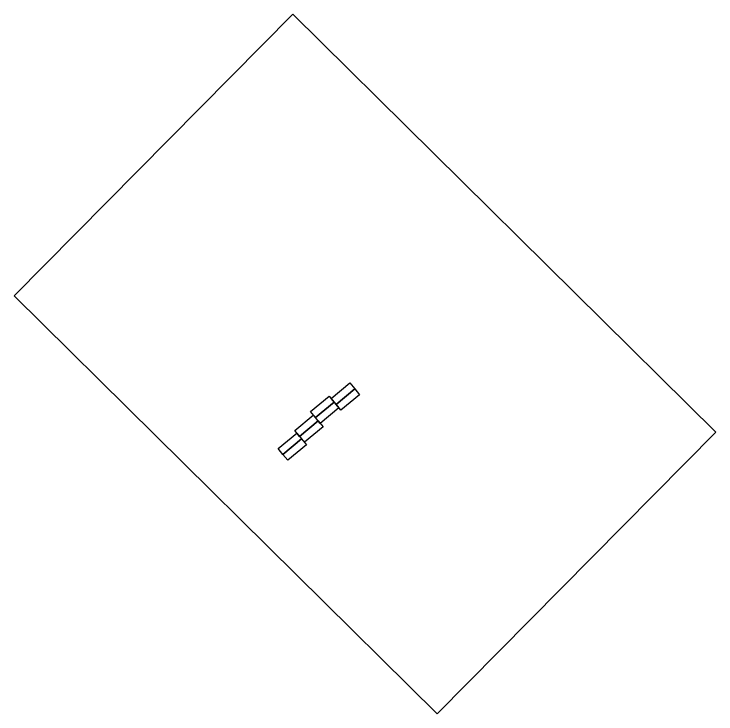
# Model space of a CAD drawing. Extents: x -300 to 923337, y -63404 to 323191.
# Drawn here: x 547477 to 923337, y -51827 to 323191 of the extents above; entities that cross this region are included whole.
import ezdxf

# ---------------------------------------------------------------- set-up
doc = ezdxf.new("R2010")
doc.units = 0
doc.layers.add('WF linee di costruzione', color=30, linetype='Continuous', lineweight=30)
picture_1 = doc.add_image_def('image1.png', size_in_pixel=(2160, 1440))

msp = doc.modelspace()

# ---------------------------------------------------------------- linework, layer by layer
at = {"layer": 'WF linee di costruzione'}
for points in [[(727271, 125519), (729894, 122369), (719904, 114050), (717281, 117201)], [(729894, 122369), (732518, 119218), (722528, 110899), (719904, 114050)], [(716230, 118463), (718854, 115312), (708864, 106993), (706240, 110144)], [(718854, 115312), (721477, 112161), (711487, 103843), (708864, 106993)], [(707741, 108342), (710365, 105191), (700375, 96872), (697751, 100023)], [(710365, 105191), (712988, 102040), (702998, 93721), (700375, 96872)], [(698848, 98705), (701472, 95554), (691482, 87235), (688858, 90386)], [(701472, 95554), (704096, 92404), (694106, 84085), (691482, 87235)]]:
    msp.add_lwpolyline(points, close=True, dxfattribs=at)

# ---------------------------------------------------------------- pictures from other files: only their frames are drawn
image = msp.add_image(picture_1, insert=(547477, 172173, 2125), size_in_units=(318576, 212384), rotation=-44.67868)
image.dxf.flags = 7

doc.saveas('drawing.dxf')
